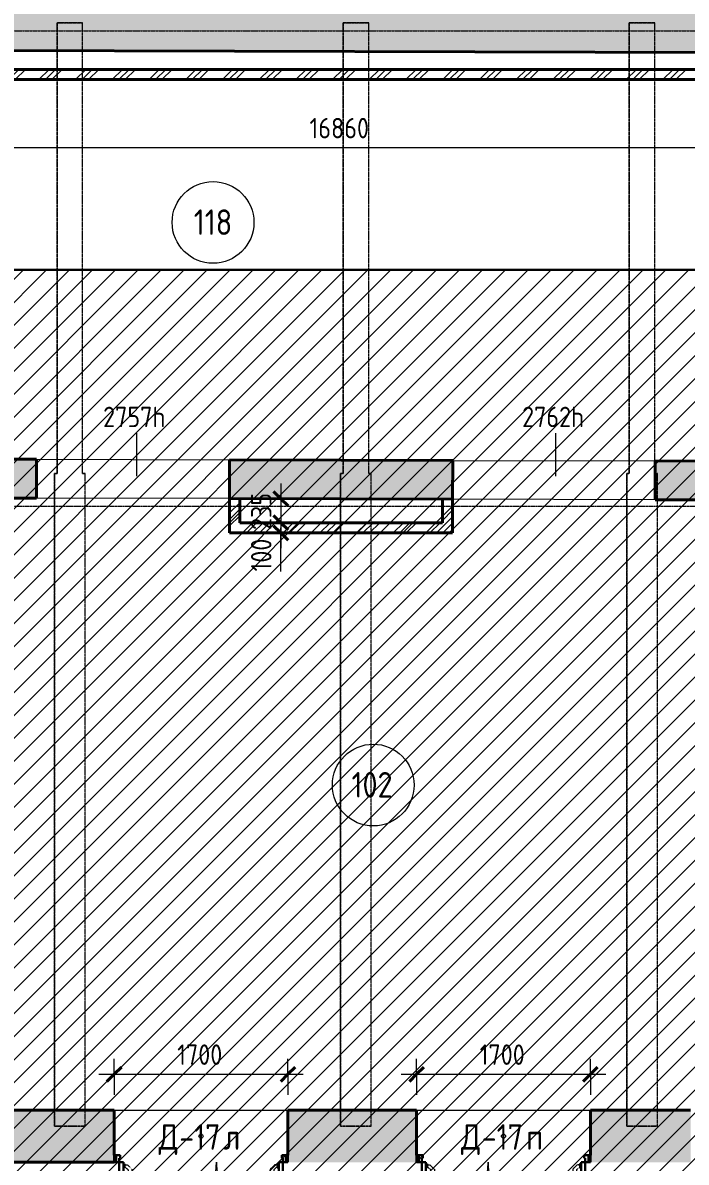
# Model space of a CAD drawing. Header units: millimetres. Extents: x -11886 to 379896, y -8130 to 47743.
# Drawn here: x 21898 to 28390, y 2186 to 13336 of the extents above; entities that cross this region are included whole.
import ezdxf

# ---------------------------------------------------------------- set-up
doc = ezdxf.new("R2010")
doc.units = ezdxf.units.MM
for name, pattern in [('ADSK_Линия сетки', [25, 20, -2.5, 0, -2.5]), ('ADSK_Сверху', [4.5, 3, -1.5]), ('ADSK_Снесено', [4.5, 3, -1.5])]:
    doc.linetypes.add(name, pattern=pattern)
for name, color, linetype, lineweight in [('Аннотация', 7, 'Continuous', 9), ('Каркас', 7, 'Continuous', 18), ('Марки дверей', 7, 'Continuous', 20), ('Марки помещений', 7, 'Continuous', 20), ('Оси', 7, 'Continuous', 9), ('Размеры', 7, 'Continuous', 9), ('Размеры-100', 7, 'Continuous', 9)]:
    doc.layers.add(name, color=color, linetype=linetype, lineweight=lineweight)
for name, color, linetype, lineweight, true_color in [('Двери', 5, 'Continuous', 18, 0x0000ff), ('Стены внутренние', 5, 'Continuous', 18, 0x0000ff), ('Стены наружные', 1, 'ADSK_Снесено', 18, 0xff0000)]:
    doc.layers.add(name, color=color, linetype=linetype, lineweight=lineweight, true_color=true_color)
doc.styles.add('GOST Common_1', font='GOST_Common.ttf', dxfattribs={"width": 0.9, "height": 200})
doc.styles.add('GOST Common_2', font='GOST_Common.ttf', dxfattribs={"width": 0.9, "height": 250})
doc.dimstyles.new('ADSK_Основной_2_мм_Округление_до_1_мм', dxfattribs={"dimscale": 304.8, "dimtxt": 201.142999, "dimasz": 0.463911, "dimexe": 0.492126, "dimexo": 0.492126, "dimgap": 0.098425, "dimtad": 1, "dimdec": 0, "dimdsep": 46, "dimtxsty": 'GOST Common_1', "dimblk1": 'OBLIQUE', "dimblk2": 'OBLIQUE', "dimsah": 1, "dimcen": 0.09, "dimdle": 0.492126, "dimazin": 2, "dimtfac": 1, "dimtdec": 4, "dimtix": 1, "dimtmove": 0, "dimatfit": 3, "dimfxl": 1, "dimtvp": 1, "dimtolj": 1, "dimtzin": 0, "dimlwd": 20, "dimlwe": 20, "dimarcsym": 2})
doc.dimstyles.new('ADSK_Основной_2_мм_Округление_до_1_мм_1', dxfattribs={"dimscale": 304.8, "dimtxt": 201.142999, "dimasz": 0.463911, "dimexe": 0.492126, "dimexo": 0.492126, "dimgap": 0.098425, "dimtad": 1, "dimdec": 0, "dimdsep": 46, "dimtxsty": 'GOST Common_1', "dimblk1": 'OBLIQUE', "dimblk2": 'OBLIQUE', "dimsah": 1, "dimcen": 0.09, "dimdle": 0.492126, "dimazin": 2, "dimtfac": 1, "dimtdec": 4, "dimtix": 1, "dimtmove": 1, "dimatfit": 3, "dimfxl": 1, "dimtvp": 1, "dimtolj": 1, "dimtzin": 0, "dimlwd": 20, "dimlwe": 20, "dimarcsym": 2})
pattern_1 = [(45, (0, 0), (-179.6051, 179.6051), []), (45, (63.5, 0), (0, 359.2102), []), (45, (-63.5, 0), (0, 359.2102), [])]

# ---------------------------------------------------------------- blocks, each defined once
blk = doc.blocks.new('AC_Дверь_Двупольная - Д-17л 1700х2200h-2039703-01 План 1-го этажа маркировочный')
at = {"layer": 'Двери', "linetype": 'ADSK_Сверху', "lineweight": 9}
for p, q in [((720, 1179), (677, 1137)), ((677, 323), (677, 1137)), ((744, 1161), (714, 1131)), ((714, 329), (714, 1131)), ((744, 1179), (720, 1179)), ((760, 1190), (744, 1190)), ((744, 1190), (744, 1152)), ((744, 1171), (744, 1179)), ((744, 1152), (760, 1152)), ((-760, 890), (-744, 890)), ((-744, 852), (-760, 852)), ((-744, 890), (-744, 852)), ((-744, 871), (-744, 879)), ((-744, 879), (-720, 879)), ((-744, 861), (-714, 831)), ((-720, 879), (-678, 837)), ((-714, 329), (-714, 831)), ((-678, 323), (-678, 837)), ((-744, 309), (-760, 309)), ((-760, 270), (-744, 270)), ((-744, 299), (-714, 329)), ((-744, 270), (-744, 309)), ((-744, 289), (-744, 281)), ((-744, 281), (-720, 281)), ((-720, 281), (-678, 323)), ((720, 281), (677, 323)), ((744, 299), (714, 329)), ((744, 281), (720, 281)), ((744, 270), (744, 309)), ((744, 309), (760, 309)), ((760, 270), (744, 270))]:
    blk.add_line(p, q, dxfattribs=at)
at = {"layer": 'Двери', "lineweight": 30}
for p, q in [((800, 1205), (760, 1205)), ((760, 1205), (760, 255)), ((800, 255), (800, 1205)), ((-800, 905), (-760, 905)), ((-800, 255), (-800, 905)), ((-760, 905), (-760, 255)), ((-850, 255), (-830, 255)), ((-850, 185), (-850, 255)), ((-830, 255), (-800, 255)), ((-830, 185), (-830, 255)), ((-830, 255), (-830, 185)), ((-760, 255), (-800, 255)), ((-800, 255), (-800, 215)), ((760, 255), (800, 255)), ((830, 255), (800, 255)), ((800, 255), (800, 215)), ((830, 185), (830, 255)), ((850, 255), (830, 255)), ((830, 255), (830, 185)), ((850, 185), (850, 255)), ((-830, 185), (-850, 185)), ((-790, 185), (-830, 185)), ((-800, 215), (-790, 215)), ((-790, 215), (-790, 185)), ((800, 215), (790, 215)), ((790, 215), (790, 185)), ((790, 185), (830, 185)), ((830, 185), (850, 185))]:
    blk.add_line(p, q, dxfattribs=at)
at = {"layer": 'Двери'}
for centre, radius, start, end in [((800, 255), 950, 90, 180), ((-800, 255), 650, 360, 90)]:
    blk.add_arc(centre, radius, start, end, dxfattribs=at)
blk = doc.blocks.new('AC_Дверь_Двупольная - Д-17п 1700х2200h-2039706-01 План 1-го этажа маркировочный')
at = {"layer": 'Двери', "lineweight": 30}
for p, q in [((-800, 1205), (-760, 1205)), ((-800, 255), (-800, 1205)), ((-760, 1205), (-760, 255)), ((800, 905), (760, 905)), ((760, 905), (760, 255)), ((800, 255), (800, 905)), ((-850, 255), (-830, 255)), ((-850, 185), (-850, 255)), ((-830, 255), (-800, 255)), ((-830, 185), (-830, 255)), ((-830, 255), (-830, 185)), ((-760, 255), (-800, 255)), ((-800, 255), (-800, 215)), ((760, 255), (800, 255)), ((830, 255), (800, 255)), ((800, 255), (800, 215)), ((830, 185), (830, 255)), ((850, 255), (830, 255)), ((830, 255), (830, 185)), ((850, 185), (850, 255)), ((-830, 185), (-850, 185)), ((-790, 185), (-830, 185)), ((-800, 215), (-790, 215)), ((-790, 215), (-790, 185)), ((800, 215), (790, 215)), ((790, 215), (790, 185)), ((790, 185), (830, 185)), ((830, 185), (850, 185))]:
    blk.add_line(p, q, dxfattribs=at)
at = {"layer": 'Двери', "linetype": 'ADSK_Сверху', "lineweight": 9}
for p, q in [((-760, 1190), (-744, 1190)), ((-744, 1152), (-760, 1152)), ((-744, 1190), (-744, 1152)), ((-744, 1171), (-744, 1179)), ((-744, 1179), (-720, 1179)), ((-744, 1161), (-714, 1131)), ((-720, 1179), (-678, 1137)), ((-714, 329), (-714, 1131)), ((-678, 323), (-678, 1137)), ((720, 879), (677, 837)), ((677, 323), (677, 837)), ((744, 861), (714, 831)), ((714, 329), (714, 831)), ((744, 879), (720, 879)), ((760, 890), (744, 890)), ((744, 890), (744, 852)), ((744, 871), (744, 879)), ((744, 852), (760, 852)), ((-744, 309), (-760, 309)), ((-760, 270), (-744, 270)), ((-744, 299), (-714, 329)), ((-744, 270), (-744, 309)), ((-744, 289), (-744, 281)), ((-744, 281), (-720, 281)), ((-720, 281), (-678, 323)), ((720, 281), (677, 323)), ((744, 299), (714, 329)), ((744, 281), (720, 281)), ((744, 270), (744, 309)), ((744, 309), (760, 309)), ((760, 270), (744, 270))]:
    blk.add_line(p, q, dxfattribs=at)
at = {"layer": 'Двери'}
for centre, radius, start, end in [((-800, 255), 950, 360, 90), ((800, 255), 650, 90, 180)]:
    blk.add_arc(centre, radius, start, end, dxfattribs=at)
blk = doc.blocks.new('ADSK_Марка_Помещение_ОдноЗначение - Номер-247393-01 План 1-го этажа маркировочный')
at = {"layer": 'Марки помещений'}
blk.add_circle((0, 0), 4, dxfattribs=at)
blk = doc.blocks.new('ADSK_Марка_Дверь - Марка типа и комментарии-2020407-01 План 1-го этажа маркировочный')
at = {"layer": 'Марки дверей', "lineweight": 9}
blk.add_circle((0, 0), 0.2, dxfattribs=at)
blk = doc.blocks.new('DIMBLOCK45-01 План 1-го этажа маркировочный')
at = {"layer": 'Размеры-100', "lineweight": 20, "transparency": 16777216}
for p, q in [((22792, 3047), (22792, 3197)), ((24492, 3047), (24492, 3197)), ((22642, 3047), (24642, 3047)), ((22792, 3047), (22792, 2846)), ((24492, 3047), (24492, 2846))]:
    blk.add_line(p, q, dxfattribs=at)
at = {"layer": 'Размеры-100', "lineweight": 40, "transparency": 16777216}
for p, q in [((22792, 3047), (22722, 2976)), ((22792, 3047), (22863, 3118)), ((24492, 3047), (24422, 2976)), ((24492, 3047), (24563, 3118))]:
    blk.add_line(p, q, dxfattribs=at)
at = {"layer": 'Размеры-100', "color": 0, "lineweight": 20, "transparency": 16777216, "insert": (23409, 3339), "char_height": 200, "width": 560.47, "attachment_point": 1, "line_spacing_factor": 1.022761, "style": 'GOST Common_1'}
blk.add_mtext('1700', dxfattribs=at)
blk = doc.blocks.new('_Oblique')
at = {"color": 0, "linetype": 'ByBlock', "lineweight": -2}
blk.add_line((-0.5, -0.5), (0.5, 0.5), dxfattribs=at)
blk = doc.blocks.new('DIMBLOCK46-01 План 1-го этажа маркировочный')
at = {"layer": 'Размеры-100', "lineweight": 20, "transparency": 16777216}
for p, q in [((25752, 3047), (25752, 3197)), ((27452, 3047), (27452, 3197)), ((25602, 3047), (27602, 3047)), ((25752, 3047), (25752, 2846)), ((27452, 3047), (27452, 2846))]:
    blk.add_line(p, q, dxfattribs=at)
at = {"layer": 'Размеры-100', "lineweight": 40, "transparency": 16777216}
for p, q in [((25752, 3047), (25682, 2976)), ((25752, 3047), (25823, 3118)), ((27452, 3047), (27382, 2976)), ((27452, 3047), (27523, 3118))]:
    blk.add_line(p, q, dxfattribs=at)
at = {"layer": 'Размеры-100', "color": 0, "lineweight": 20, "transparency": 16777216, "insert": (26369, 3339), "char_height": 200, "width": 560.47, "attachment_point": 1, "line_spacing_factor": 1.022761, "style": 'GOST Common_1'}
blk.add_mtext('1700', dxfattribs=at)
blk = doc.blocks.new('DIMBLOCK171-01 План 1-го этажа маркировочный')
at = {"layer": 'Размеры-100', "lineweight": 20, "transparency": 16777216}
for p, q in [((16570, 12114), (16570, 12630)), ((33430, 12114), (33430, 12395)), ((16420, 12114), (33430, 12114)), ((16570, 12114), (16570, 11964)), ((33430, 12114), (33430, 11964))]:
    blk.add_line(p, q, dxfattribs=at)
at = {"layer": 'Размеры-100', "lineweight": 40, "transparency": 16777216}
for p, q in [((16570, 12114), (16641, 12185)), ((33430, 12114), (33501, 12185)), ((16570, 12114), (16499, 12043)), ((33430, 12114), (33360, 12043))]:
    blk.add_line(p, q, dxfattribs=at)
at = {"layer": 'Размеры-100', "color": 0, "lineweight": 20, "transparency": 16777216, "insert": (24704, 12405), "char_height": 200, "width": 711.84, "attachment_point": 1, "line_spacing_factor": 1.022761, "style": 'GOST Common_1'}
blk.add_mtext('16860', dxfattribs=at)
blk = doc.blocks.new('DIMBLOCK211-01 План 1-го этажа маркировочный')
at = {"layer": 'Размеры-100', "lineweight": 20, "transparency": 16777216}
for p, q in [((24423, 8829), (24423, 8444)), ((24423, 8679), (24172, 8679)), ((24423, 8679), (24573, 8679)), ((24423, 8444), (24373, 8444)), ((24423, 8444), (24573, 8444))]:
    blk.add_line(p, q, dxfattribs=at)
at = {"layer": 'Размеры-100', "lineweight": 40, "transparency": 16777216}
for p, q in [((24423, 8679), (24352, 8750)), ((24423, 8679), (24494, 8609)), ((24423, 8444), (24352, 8515)), ((24423, 8444), (24494, 8374))]:
    blk.add_line(p, q, dxfattribs=at)
at = {"layer": 'Размеры-100', "color": 0, "lineweight": 20, "transparency": 16777216, "insert": (24132, 8373), "char_height": 200, "width": 454.11, "attachment_point": 1, "rotation": 90, "line_spacing_factor": 1.022761, "style": 'GOST Common_1'}
blk.add_mtext('235', dxfattribs=at)
blk = doc.blocks.new('DIMBLOCK212-01 План 1-го этажа маркировочный')
at = {"layer": 'Размеры-100', "lineweight": 40, "transparency": 16777216}
for p, q in [((24423, 8444), (24352, 8515)), ((24423, 8344), (24352, 8415)), ((24423, 8444), (24494, 8374)), ((24423, 8344), (24494, 8274))]:
    blk.add_line(p, q, dxfattribs=at)
at = {"layer": 'Размеры-100', "lineweight": 20, "transparency": 16777216}
for p, q in [((24423, 8444), (24373, 8444)), ((24423, 8444), (24423, 8194)), ((24423, 8444), (24573, 8444)), ((24423, 8307), (24423, 8394)), ((24423, 8344), (24373, 8344)), ((24423, 8344), (24573, 8344)), ((24423, 7967), (24423, 8307))]:
    blk.add_line(p, q, dxfattribs=at)
at = {"layer": 'Размеры-100', "color": 0, "lineweight": 20, "transparency": 16777216, "insert": (24132, 7967), "char_height": 200, "width": 409.1, "attachment_point": 1, "rotation": 90, "line_spacing_factor": 1.022761, "style": 'GOST Common_1'}
blk.add_mtext('100', dxfattribs=at)

msp = doc.modelspace()

# ---------------------------------------------------------------- hatches: boundary and pattern name
at = {"lineweight": 13, "true_color": 0x636466, "transparency": 33554559}
h = msp.add_hatch(dxfattribs=at)
h.set_pattern_fill('ANSI31', color=251, scale=50)
h.set_pattern_definition([(45, (0, 84876.59), (-112.2532, 112.2532), [])])
h.paths.add_polyline_path([(49933.4, 8532.3), (56213.95, 8532.3), (56032.62, 43759.21), (46033.21, 43759.21), (46033.21, 20934.06), (46719.85, 20904.57), (46719.85, 10918.4), (782.6, 10918.4), (771.13, 8529.25), (290.5, 8529.25), (290.5, 306.79), (8273, 272.02), (8273, 2186.48), (18972.64, 2186.48), (18972.64, -2732.57), (31336.4, -2732.57), (31336.4, 2185.74), (42036.93, 2106.79), (42036.93, 150.23), (49933.4, 150.23)])
at = {"layer": 'Стены внутренние', "true_color": 0xc0c0c0}
msp.add_hatch(color=9, dxfattribs=at).paths.add_polyline_path([(33079.61, 13030.93), (33081.08, 13540.93), (16805.21, 13587.78), (16803.75, 13077.79), (32259.56, 13033.29)])
at = {"layer": 'Стены внутренние', "lineweight": 9}
h = msp.add_hatch(dxfattribs=at)
h.set_pattern_fill('FP_3', color=256, style=0, pattern_type=2)
h.set_pattern_definition(pattern_1)
h.paths.add_polyline_path([(32259.56, 12779.93), (33330.38, 12779.93), (33330.38, 12879.93), (16570.07, 12879.93), (16570.07, 12779.93), (32004.57, 12779.93)])
at = {"layer": 'Стены внутренние', "true_color": 0xc0c0c0}
h = msp.add_hatch(color=9, dxfattribs=at)
h.paths.add_polyline_path([(29968.85, 8663.54), (29968.85, 9043.55), (28087.73, 9048.52), (28086.12, 8668.52)])
h.paths.add_polyline_path([(26104.16, 8673.76), (26105.76, 9053.76), (23922.61, 9059.53), (23922.61, 8679.53)])
h.paths.add_polyline_path([(22033.07, 8684.52), (22033.4, 9064.52), (20126.77, 9069.56), (20125.76, 8689.56), (21076.63, 8687.05)])
at = {"layer": 'Стены внутренние', "lineweight": 9}
h = msp.add_hatch(dxfattribs=at)
h.set_pattern_fill('FP_3', color=256, style=0, pattern_type=2)
h.set_pattern_definition(pattern_1)
h.paths.add_polyline_path([(24021.54, 8344.43), (24021.54, 8679.26), (23921.54, 8679.53), (23922.61, 8344.43)])
h = msp.add_hatch(dxfattribs=at)
h.set_pattern_fill('FP_3', color=256, style=0, pattern_type=2)
h.set_pattern_definition(pattern_1)
h.paths.add_polyline_path([(26004.16, 8344.43), (26104.16, 8344.43), (26104.16, 8673.76), (26004.16, 8673.76), (26004.16, 8444.43)])
h = msp.add_hatch(dxfattribs=at)
h.set_pattern_fill('FP_3', color=256, style=0, pattern_type=2)
h.set_pattern_definition(pattern_1)
h.paths.add_polyline_path([(26004.16, 8344.43), (26004.16, 8444.43), (24021.54, 8444.43), (24021.54, 8344.43)])
at = {"layer": 'Стены наружные', "linetype": 'Continuous', "true_color": 0xc0c0c0}
h = msp.add_hatch(color=9, dxfattribs=at)
h.paths.add_polyline_path([(41519.93, 2186.48), (42036.93, 2186.48), (42036.93, 2696.48), (41519.93, 2696.48), (41519.93, 2322.96)])
h.paths.add_polyline_path([(38947.97, 2186.48), (39699.93, 2186.48), (39699.93, 2696.48), (38672.85, 2696.48), (38672.85, 2186.48)])
h.paths.add_polyline_path([(36852.85, 2186.48), (36852.85, 2696.48), (35863.53, 2696.48), (35863.53, 2186.48), (36718.5, 2186.48)])
h.paths.add_polyline_path([(34043.53, 2186.48), (34043.53, 2696.48), (33055.97, 2696.48), (33055.97, 2186.48), (33296.27, 2186.48)])
h.paths.add_polyline_path([(30252.67, 2186.48), (31235.97, 2186.48), (31235.97, 2696.48), (30252.67, 2696.48), (30252.67, 2400.22)])
h.paths.add_polyline_path([(28432.67, 2186.48), (28432.67, 2696.48), (27452.43, 2696.48), (27452.43, 2186.48), (28180.43, 2186.48)])
h.paths.add_polyline_path([(22226.96, 2186.48), (22792.43, 2186.48), (22792.43, 2696.48), (21763.73, 2696.48), (21763.73, 2186.48), (22064.43, 2186.48)])
h.paths.add_polyline_path([(25752.43, 2186.48), (25752.43, 2696.48), (24492.43, 2696.48), (24492.43, 2186.48)])
h.paths.add_polyline_path([(16107.48, 2186.48), (17097.66, 2186.48), (17097.66, 2696.48), (16107.48, 2696.48), (16107.48, 2602.68)])
h.paths.add_polyline_path([(19943.73, 2186.48), (19943.73, 2696.48), (18917.66, 2696.48), (18917.66, 2186.48), (18972.64, 2186.48)])
h.paths.add_polyline_path([(13865.31, 2186.48), (14287.48, 2186.48), (14287.48, 2696.48), (13310.86, 2696.48), (13310.86, 2186.48)])
h.paths.add_polyline_path([(11490.86, 2186.48), (11490.86, 2696.48), (10515.87, 2696.48), (10515.87, 2186.48)])
h.paths.add_polyline_path([(8273, 2186.48), (8695.87, 2186.48), (8695.87, 2696.48), (8273, 2696.48), (8273, 2599.37)])

# ---------------------------------------------------------------- linework, layer by layer
at = {"color": 251, "lineweight": 30, "true_color": 0x636466}
msp.add_lwpolyline([(771.13, 10918.4), (46719.85, 10918.4), (46719.85, 20904.57), (46033.21, 20934.06)], dxfattribs=at)
at = {"layer": 'Аннотация'}
for p, q in [((23014.72, 8900.61), (23014.72, 9319.42)), ((27114.72, 8900.61), (27114.72, 9319.42))]:
    msp.add_line(p, q, dxfattribs=at)
at = {"layer": 'Каркас', "color": 253, "linetype": 'ADSK_Сверху', "true_color": 0xb2b2b2}
for p, q in [((22233.48, 13335.57), (22483.48, 13335.57)), ((22233.48, 13335.57), (22233.48, 8927)), ((22483.48, 8927), (22483.48, 13335.57)), ((25033.48, 13335.57), (25283.48, 13335.57)), ((25033.48, 13335.57), (25033.48, 8927)), ((25283.48, 8927), (25283.48, 13335.57)), ((27833.48, 13335.57), (28083.48, 13335.57)), ((27833.48, 13335.57), (27833.48, 8927)), ((28083.48, 8927), (28083.48, 13335.57)), ((22233.48, 8927), (22208.48, 8927)), ((22208.48, 8927), (22208.48, 2540.02)), ((22508.48, 8927), (22483.48, 8927)), ((22508.48, 2540.02), (22508.48, 8927)), ((25033.48, 8927), (25008.48, 8927)), ((25008.48, 8927), (25008.48, 2540.02)), ((25308.48, 8927), (25283.48, 8927)), ((25308.48, 2540.02), (25308.48, 8927)), ((27833.48, 8927), (27808.48, 8927)), ((27808.48, 8927), (27808.48, 2540.02)), ((28108.48, 8927), (28083.48, 8927)), ((28108.48, 2540.02), (28108.48, 8927)), ((22508.48, 2540.02), (22208.48, 2540.02)), ((25308.48, 2540.02), (25008.48, 2540.02)), ((28108.48, 2540.02), (27808.48, 2540.02))]:
    msp.add_line(p, q, dxfattribs=at)
at = {"layer": 'Каркас', "color": 253, "linetype": 'ADSK_Сверху', "true_color": 0xaaaaaa}
for p, q in [((22483.48, 13335.57), (22233.48, 13335.57)), ((22233.48, 8927), (22233.48, 13335.57)), ((22483.48, 8927), (22483.48, 13335.57)), ((25283.48, 13335.57), (25033.48, 13335.57)), ((25033.48, 8927), (25033.48, 13335.57)), ((25283.48, 8927), (25283.48, 13335.57)), ((28083.48, 13335.57), (27833.48, 13335.57)), ((27833.48, 8927), (27833.48, 13335.57)), ((28083.48, 8927), (28083.48, 13335.57)), ((22208.48, 8927), (22233.48, 8927)), ((22208.48, 2540.02), (22208.48, 8927)), ((22483.48, 8927), (22508.48, 8927)), ((22508.48, 2540.02), (22508.48, 8927)), ((25008.48, 8927), (25033.48, 8927)), ((25008.48, 2540.02), (25008.48, 8927)), ((25283.48, 8927), (25308.48, 8927)), ((25308.48, 2540.02), (25308.48, 8927)), ((27808.48, 8927), (27833.48, 8927)), ((27808.48, 2540.02), (27808.48, 8927)), ((28083.48, 8927), (28108.48, 8927)), ((28108.48, 2540.02), (28108.48, 8927)), ((22208.48, 2540.02), (22508.48, 2540.02)), ((25008.48, 2540.02), (25308.48, 2540.02)), ((27808.48, 2540.02), (28108.48, 2540.02))]:
    msp.add_line(p, q, dxfattribs=at)
at = {"layer": 'Оси', "linetype": 'ADSK_Линия сетки'}
for p, q in [((-11086.22, 13256.79), (57141.72, 13256.79)), ((-11086.22, 8606.79), (57141.72, 8606.79))]:
    msp.add_line(p, q, dxfattribs=at)
at = {"layer": 'Стены внутренние', "color": 18, "lineweight": 40, "true_color": 0x000000}
for p, q in [((33430.38, 13029.92), (16570.07, 13078.46)), ((33330.38, 12879.93), (16670.07, 12879.93)), ((16570.07, 12779.93), (33430.38, 12779.93)), ((22033.4, 9064.52), (15803.34, 9080.99)), ((22033.07, 8684.52), (22033.4, 9064.52)), ((23922.61, 9059.53), (23921.54, 8679.53)), ((26105.76, 9053.76), (23922.61, 9059.53)), ((26104.16, 8673.76), (26105.76, 9053.76)), ((28087.73, 9048.52), (28086.12, 8668.52)), ((30451.21, 9042.27), (28087.73, 9048.52)), ((20125.76, 8689.56), (22033.07, 8684.52)), ((23921.54, 8679.53), (23921.54, 8344.43)), ((23921.54, 8679.53), (26104.16, 8673.76)), ((24021.54, 8444.43), (24021.54, 8679.26)), ((26004.16, 8674.02), (26004.16, 8444.43)), ((26104.16, 8344.43), (26104.16, 8673.76)), ((28086.12, 8668.52), (30450.2, 8662.27)), ((26004.16, 8444.43), (24021.54, 8444.43)), ((23921.54, 8344.43), (26104.16, 8344.43))]:
    msp.add_line(p, q, dxfattribs=at)
at = {"layer": 'Стены внутренние', "color": 18, "true_color": 0x000000}
for p, q in [((22033.4, 9064.52), (23922.61, 9059.53)), ((26105.76, 9053.76), (28087.73, 9048.52)), ((23921.54, 8679.53), (22033.07, 8684.52)), ((28086.12, 8668.52), (26104.16, 8673.76))]:
    msp.add_line(p, q, dxfattribs=at)
at = {"layer": 'Стены наружные', "color": 18, "linetype": 'Continuous', "lineweight": 40, "true_color": 0x000000}
for p, q in [((22792.43, 2696.48), (21763.73, 2696.48)), ((22792.43, 2256.48), (22792.43, 2696.48)), ((25752.43, 2696.48), (24492.43, 2696.48)), ((24492.43, 2696.48), (24492.43, 2256.48)), ((25752.43, 2256.48), (25752.43, 2696.48)), ((28432.67, 2696.48), (27452.43, 2696.48)), ((27452.43, 2696.48), (27452.43, 2256.48)), ((21763.73, 2186.48), (22792.43, 2186.48))]:
    msp.add_line(p, q, dxfattribs=at)
at = {"layer": 'Стены наружные', "color": 18, "linetype": 'Continuous', "true_color": 0x000000}
for p, q in [((22792.43, 2696.48), (24492.43, 2696.48)), ((25752.43, 2696.48), (27452.43, 2696.48))]:
    msp.add_line(p, q, dxfattribs=at)

# ---------------------------------------------------------------- block references
at = {"layer": 'Двери', "linetype": 'ADSK_Сверху', "lineweight": 9, "rotation": 180}
for name, p in [('AC_Дверь_Двупольная - Д-17л 1700х2200h-2039703-01 План 1-го этажа маркировочный', (23642.43, 2441.48)), ('AC_Дверь_Двупольная - Д-17п 1700х2200h-2039706-01 План 1-го этажа маркировочный', (26602.43, 2441.48))]:
    msp.add_blockref(name, p, dxfattribs=at)
at = {"layer": 'Марки дверей', "xscale": 99.99999999999993, "yscale": 99.99999999999993, "zscale": 99.99999999999993}
for p in [(23642.43, 2441.48), (26602.43, 2441.48)]:
    msp.add_blockref('ADSK_Марка_Дверь - Марка типа и комментарии-2020407-01 План 1-го этажа маркировочный', p, dxfattribs=at)
at = {"layer": 'Марки помещений', "xscale": 99.99999999999993, "yscale": 99.99999999999993, "zscale": 99.99999999999993}
for p in [(23759.83, 11382.26), (25327.64, 5877.03)]:
    msp.add_blockref('ADSK_Марка_Помещение_ОдноЗначение - Номер-247393-01 План 1-го этажа маркировочный', p, dxfattribs=at)

# ---------------------------------------------------------------- texts
at = {"layer": 'Аннотация', "char_height": 200, "width": 793.6706, "attachment_point": 1, "style": 'GOST Common_1'}
for s, insert in [('2757h', (22684.42, 9579)), ('2762h', (26784.42, 9579))]:
    msp.add_mtext(s, dxfattribs=dict(at, insert=insert))
at = {"layer": 'Марки дверей', "lineweight": 9, "char_height": 250, "attachment_point": 1, "style": 'GOST Common_2'}
for s, insert, width in [('\\fGOST Common|b0|i0|c204|p34|;\\W.9;Д', (23226.45, 2558.49), 245.3164), ('-17', (23428.86, 2558.49), 526.7087), ('\\fGOST Common|b0|i0|c204|p34|;\\W.9;л', (23863.44, 2558.49), 194.8101), ('\\fGOST Common|b0|i0|c204|p34|;\\W.9;Д', (26186.45, 2558.49), 245.3164), ('-17', (26388.86, 2558.49), 526.7087), ('\\fGOST Common|b0|i0|c204|p34|;\\W.9;п', (26823.44, 2558.49), 194.8101)]:
    msp.add_mtext(s, dxfattribs=dict(at, insert=insert, width=width))
at = {"layer": 'Марки помещений', "lineweight": 9, "char_height": 250, "attachment_point": 1, "style": 'GOST Common_2'}
for s, insert, width in [('118', (23571.27, 11509.98), 468.9872), ('102', (25115.24, 6004.75), 526.7087)]:
    msp.add_mtext(s, dxfattribs=dict(at, insert=insert, width=width))

# ---------------------------------------------------------------- dimensions: what is measured, and where the dimension line sits
at = {"layer": 'Размеры', "lineweight": 20}
for base, p1, p2, override, picture, middle in [((33430.38, 12114.07), (16570.07, 12779.93), (33430.38, 12545.04), {"dimpost": '<>', "dimfxl": 16861.949824}, 'DIMBLOCK171-01 План 1-го этажа маркировочный', (25000.23, 12244.07)), ((24492.43, 3047.19), (22792.43, 2696.48), (24492.43, 2696.48), {"dimpost": '<>', "dimfxl": 1700}, 'DIMBLOCK45-01 План 1-го этажа маркировочный', (23642.43, 3177.19)), ((27452.43, 3047.19), (25752.43, 2696.48), (27452.43, 2696.48), {"dimpost": '<>', "dimfxl": 1700}, 'DIMBLOCK46-01 План 1-го этажа маркировочный', (26602.43, 3177.19))]:
    dim = msp.add_linear_dim(base=base, p1=p1, p2=p2, dimstyle='ADSK_Основной_2_мм_Округление_до_1_мм', override=override, dxfattribs=at)
    dim.commit()
    dim.dimension.update_dxf_attribs({"geometry": picture, "text_midpoint": middle})
dim = msp.add_linear_dim(base=(24422.98, 8444.43), p1=(24021.54, 8679.26), p2=(24522.96, 8444.43), angle=90, dimstyle='ADSK_Основной_2_мм_Округление_до_1_мм', override={"dimpost": '<>', "dimfxl": 553.690459}, dxfattribs=at)
dim.commit()
dim.dimension.update_dxf_attribs({"geometry": 'DIMBLOCK211-01 План 1-го этажа маркировочный', "text_midpoint": (24292.98, 8561.85)})
dim = msp.add_linear_dim(base=(24422.98, 8344.43), p1=(24522.96, 8444.43), p2=(24522.96, 8344.43), angle=90, dimstyle='ADSK_Основной_2_мм_Округление_до_1_мм_1', override={"dimpost": '<>', "dimfxl": 100}, dxfattribs=at)
dim.commit()
dim.dimension.update_dxf_attribs({"geometry": 'DIMBLOCK212-01 План 1-го этажа маркировочный', "text_midpoint": (24264.94, 8171.08), "dimtype": 160, "text_rotation": 90})

doc.saveas('drawing.dxf')
